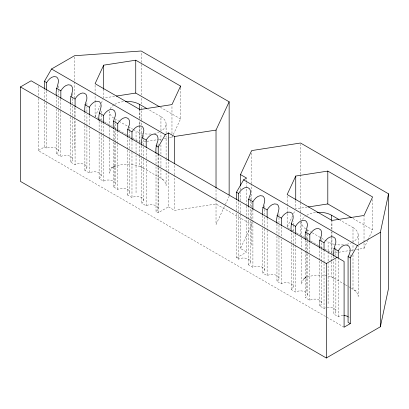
<?xml version="1.0" encoding="UTF-8"?>
<svg xmlns="http://www.w3.org/2000/svg" width="409" height="409" viewBox="0 0 409 409"><rect width="100%" height="100%" fill="white"/><g stroke="black" fill="none" stroke-linecap="round" stroke-linejoin="round"><path stroke-width="0.31" stroke-dasharray="2.04 1.53" d="M344.092 327.19L38.226 150.599L44.417 147.025L44.417 101.729M44.417 101.089L44.417 89.607M168.396 171.811L168.396 206.862L158.227 212.731L156.018 211.458A6.943 4.008 0 0 0 156.018 205.788A6.943 4.008 0 0 0 146.202 205.788L141.795 203.242A6.943 4.008 0 0 0 141.795 197.578A6.943 4.008 0 0 0 131.979 197.578L127.567 195.032A6.943 4.008 0 0 0 127.567 189.362A6.943 4.008 0 0 0 117.751 189.362L113.344 186.816A6.943 4.008 0 0 0 113.344 181.151A6.943 4.008 0 0 0 103.523 181.151L99.116 178.605A6.943 4.008 0 0 0 99.116 172.935A6.943 4.008 0 0 0 89.3 172.935L84.888 170.389A6.943 4.008 0 0 0 84.888 164.72A6.943 4.008 0 0 0 75.072 164.72L75.072 119.428M75.072 116.877L75.072 107.306M84.888 170.389L84.888 125.098M84.888 124.459L84.888 112.976M86.918 167.557L86.923 126.361M86.923 125.727L86.923 114.321M86.923 111.785L86.923 107.347M86.923 104.811L86.923 101.642M98.922 118.748L95.093 116.534L95.093 102.633M95.093 102.005L95.093 95.052M95.093 94.423L95.093 84.31M103.523 181.151L103.528 135.854M103.528 135.215L103.528 123.733M103.681 89.177L103.681 98.022L115.629 96.171M109.551 139.52L109.551 173.176L110.149 170.548L111.908 168.094L114.709 165.993L111.12 168.027C120.89 163.002 133.129 162.93 142.925 167.91M109.551 138.881L109.551 127.45M109.551 126.816L109.551 111.575A17.602 10.164 0 0 0 113.671 118.109M113.344 186.816L113.344 140.246M113.344 139.607L113.344 129.402M114.709 180.364L114.709 142.894M114.709 140.353L114.709 130.19M114.709 127.654L114.709 123.206M115.374 183.984L115.374 142.787M115.374 142.153L115.374 130.113M115.374 129.479L115.374 123.14M115.374 122.506L115.374 119.336M117.751 189.362L117.751 144.07M117.751 143.431L117.751 131.949M127.567 195.032L127.567 149.735M127.567 149.101L127.567 137.618M129.602 192.194L129.602 151.637M129.602 148.467L129.602 138.958M129.602 136.427L129.602 131.355M129.602 130.722L129.602 126.918M136.049 192.685L136.049 155.216M136.049 152.675L136.049 141.243M136.049 140.609L136.049 131.079L133.314 129.5M139.602 155.829L139.602 165.993L164.735 180.502M139.602 155.195L139.602 143.13M139.602 142.49L139.602 120.9M139.602 118.359L139.602 110.737M146.192 141.432L139.904 142.409L139.904 120.926M139.904 118.4L139.904 110.185M141.156 136.529L141.156 127.598M141.156 125.042L141.156 120.573M141.156 119.939L141.156 106.534M141.156 103.983L141.156 97.598M141.156 95.046L141.156 63.134M141.156 62.495L141.156 52.286M146.202 205.788L146.202 159.219M146.202 158.585L146.202 148.375M156.018 211.458L156.018 166.8M156.018 164.249L156.023 154.679M158.053 208.621L158.053 167.429M158.053 166.795L158.053 154.755M158.053 145.88L158.053 142.71M158.227 212.731L158.227 167.439M158.227 166.8L158.227 154.679M160.941 169.418L160.941 178.314L163.743 180.415L165.502 182.869L166.1 185.497L166.1 159.459M160.941 166.882L160.941 156.719M160.941 154.178L160.941 144.014M160.941 140.839L160.941 133.222M160.941 130.681L160.941 116.708L147.813 109.126M166.1 158.825L166.1 135.962M166.1 133.421L166.1 123.896M168.396 171.172L168.396 160.977M169.454 137.833L171.969 137.444L171.969 136.182M171.969 133.656L171.969 105.225M246.642 206.151L246.642 252.036L240.512 248.493L251.647 224.505L216.024 204.004L174.561 210.42L174.561 175.369M174.561 174.73L174.561 164.536M173.314 134.556L180.563 118.932L180.563 87.976M216.024 199.541L216.024 224.541L225.129 204.924M216.024 198.907L216.024 188.707M325.472 307.824A6.943 4.008 0 0 0 324.035 308.458L319.623 305.912A6.943 4.008 0 0 0 319.623 300.242A6.943 4.008 0 0 0 309.807 300.242L305.4 297.701A6.943 4.008 0 0 0 305.4 292.031A6.943 4.008 0 0 0 295.584 292.031L291.162 289.48A6.943 4.008 0 0 0 291.162 283.81A6.943 4.008 0 0 0 281.346 283.81L276.949 281.274A6.943 4.008 0 0 0 276.949 275.61A6.943 4.008 0 0 0 267.133 275.61L262.731 273.064A6.943 4.008 0 0 0 262.731 267.399A6.943 4.008 0 0 0 252.915 267.399L248.462 264.827A6.943 4.008 0 0 0 248.462 259.158A6.943 4.008 0 0 0 238.646 259.158L236.468 257.905L236.468 211.335M236.468 210.696L236.468 200.492M238.646 259.158L238.662 214.515M238.667 211.964L238.667 201.121M240.512 248.493L240.512 203.247M240.512 200.701L240.512 192.414M240.512 189.868L240.512 186.683M246.642 205.512L246.642 188.309M246.642 187.67L246.642 182.572M246.642 181.933L246.642 178.748M248.462 264.827L248.478 219.546M248.483 218.907L248.483 207.429M250.492 261.995L250.512 220.809M250.512 218.273L250.518 208.769M250.518 206.238L250.518 201.167M250.518 200.533L250.523 196.1M251.647 245.042L251.647 221.954M251.647 219.408L251.647 209.848M251.647 207.297L251.647 202.199M251.647 199.653L251.647 184.357M251.647 183.718L251.647 151.218M281.346 283.81L281.351 238.524M281.351 235.973L281.351 226.402M287.149 213.518L287.149 227.419L292.517 215.845M287.149 212.884L287.149 205.937M287.149 205.303L287.149 195.195M291.162 289.48L291.167 242.915M291.167 242.276L291.167 232.072M293.197 286.643L293.202 245.456M293.202 244.822L293.202 233.416M293.202 230.881L293.202 225.809M293.202 225.175L293.202 221.371M295.738 200.691L295.738 208.902L307.057 207.153M300.528 234.924L300.528 220.886M300.528 220.246L300.528 212.588M300.528 211.949L300.528 202.378M300.528 201.739L300.528 174.934M300.528 174.295L300.528 144.295M301.607 237.701L301.607 284.061L302.205 281.428L303.964 278.979L306.765 276.873L303.176 278.907C312.946 273.887 325.186 273.815 334.981 278.795M301.607 237.062L301.607 222.455M306.765 291.249L306.765 253.14M306.765 252.506L306.765 241.075M306.765 238.534L306.765 230.277M309.807 300.242L309.807 254.95M309.807 252.399L309.807 242.834M319.623 305.912L319.623 260.62M319.623 259.981L319.623 248.498M321.653 303.074L321.658 261.883M321.658 261.249L321.658 249.209M321.658 248.575L321.658 237.169M324.035 308.458L324.035 263.166M324.035 262.527L324.035 251.044M328.105 303.57L328.105 263.56M328.105 261.019L328.105 251.489M328.105 250.855L328.105 241.964L321.535 238.171M331.658 261.632L331.658 276.873L344.797 284.459M331.658 260.998L331.658 255.916M331.658 253.376L331.658 237.496M331.658 236.862L331.658 231.78M331.658 229.244L331.658 221.622M334.475 252.9L331.96 253.289L331.96 237.496M331.96 236.862L331.96 231.806M331.96 229.28L331.96 221.07M343.166 315.503A6.943 4.008 0 0 0 338.258 316.673L333.851 314.127L333.851 260.538M333.851 257.987L333.851 256.714M335.881 311.295L335.881 259.326M335.881 255.523L335.881 250.451M335.881 249.817L335.881 246.647M338.258 316.673L338.258 259.26M350.109 256.765L350.109 254.863M352.998 254.899L352.998 289.194L355.794 291.3L357.553 293.749L358.156 296.382L358.156 246.208M352.998 251.09L352.998 242.834M352.998 242.2L352.998 227.588L339.322 219.694M358.156 243.667L358.156 234.776M356.479 249.495L364.025 248.329L364.025 242.644M364.025 242.01L364.025 216.105M368.054 239.654L372.614 229.817L372.614 199.49M95.093 116.534L100.19 105.542M101.268 103.226L102.879 99.755M171.969 137.444L173.043 135.134M225.395 204.347L229.142 196.269M293.59 213.534L294.935 210.64M364.025 248.329L367.783 240.231M236.468 257.905L246.642 252.036M146.821 141.335L158.135 139.587M158.764 139.489L161.908 139.004M164.423 138.615L168.825 137.935M335.104 252.803L350.191 250.472M350.82 250.374L353.964 249.884M160.318 107.245L180.563 118.932M352.921 218.442L372.614 229.817M114.709 118.758L118.538 120.972M119.085 121.289L127.838 126.34M128.385 126.657L132.767 129.188M307.312 229.96L311.689 232.486M312.236 232.803L320.988 237.859M99.469 119.06L103.845 121.591M104.392 121.902L112.051 126.325M114.244 127.593L118.032 129.781M118.564 130.088L127.864 135.456M128.416 135.773L132.245 137.986M132.792 138.298L139.904 142.409M287.696 227.731L289.884 228.999M292.072 230.262L294.26 231.525M296.448 232.787L305.748 238.156M306.295 238.473L307.941 239.423M310.62 240.967L319.92 246.341M320.467 246.658L322.66 247.92M324.848 249.183L331.96 253.289M345.339 284.771L348.074 286.351M348.611 286.663L350.81 287.931M351.336 288.233L356.791 291.382M168.396 206.862L174.561 210.42M44.417 147.025L46.621 148.298A6.943 4.008 0 0 1 56.437 148.298A6.943 4.008 0 0 1 56.437 153.963L60.849 156.509A6.943 4.008 0 0 1 70.665 156.509A6.943 4.008 0 0 1 70.665 162.179L75.072 164.72M307.43 229.587L307.43 233.391M307.43 234.025L307.43 240.364M307.43 240.998L307.43 253.038M307.43 253.672L307.435 294.869M305.4 240.287L305.4 250.492M305.4 251.131L305.4 297.701M295.584 234.618L295.584 244.827M295.584 245.461L295.584 292.031M278.979 213.795L278.979 216.964M278.979 217.598L278.979 222.67M278.979 225.206L278.979 236.612M278.979 237.246L278.984 278.442M276.944 223.861L276.949 233.427M276.949 235.983L276.949 281.274M267.128 218.191L267.133 229.674M267.133 230.313L267.133 275.61M264.751 205.584L264.751 208.754M264.751 209.388L264.756 214.454M264.756 216.99L264.756 228.401M264.756 229.035L264.761 270.231M262.721 215.645L262.721 225.216M262.721 227.767L262.731 273.064M252.905 209.342L252.905 221.463M252.905 222.102L252.915 267.399M143.83 135.134L143.83 138.932M143.83 139.566L143.83 158.58M143.83 159.213L143.83 200.41M141.795 145.829L141.795 157.312M141.795 157.951L141.795 203.242M131.979 140.164L131.979 151.647M131.979 152.286L131.979 197.578M101.151 111.125L101.151 114.295M101.151 114.929L101.151 121.263M101.151 121.897L101.151 133.942M101.151 134.576L101.151 175.773M99.116 121.192L99.116 130.757M99.116 133.308L99.116 178.605M89.3 115.522L89.3 127.005M89.3 127.644L89.3 172.935M74.489 57.015L74.489 81.268M74.489 81.907L74.489 97.863M74.489 107.434L74.489 117.01M74.489 117.649L74.489 150.195M72.695 93.431L72.695 97.869M72.695 98.503L72.695 103.569M72.695 106.105L72.7 117.516M72.7 118.15L72.7 159.346M70.665 104.76L70.665 116.243M70.665 116.882L70.665 162.179M60.849 99.096L60.849 110.578M60.849 111.217L60.849 156.509M58.472 85.849L58.472 89.653M58.472 90.287L58.472 95.358M58.472 97.894L58.472 109.3M58.472 109.934L58.472 151.131M56.437 96.55L56.437 108.032M56.437 108.671L56.437 153.963M46.621 90.88L46.621 102.362M46.621 103.002L46.621 148.298M38.226 86.166L38.226 97.649M38.226 98.283L38.226 150.599M327.144 307.42A6.943 4.008 0 0 1 334.951 309.291A6.943 4.008 0 0 1 333.851 314.127M348.483 316.929A6.943 4.008 0 0 1 349.179 317.502M352.998 227.588A17.602 10.164 0 0 1 352.998 241.964M352.037 242.481A17.602 10.164 0 0 1 345.738 244.49M343.422 244.807A17.602 10.164 0 0 1 335.993 244.592M334.741 244.372A17.602 10.164 0 0 1 328.105 241.964M305.727 228.994A17.602 10.164 0 0 1 301.995 220.339M302.466 219.321A17.602 10.164 0 0 1 305.247 216.269M306.765 215.272A17.602 10.164 0 0 1 315.774 212.491M160.941 116.708A17.602 10.164 0 0 1 160.941 131.079M159.474 131.841A17.602 10.164 0 0 1 154.305 133.487M150.793 133.973A17.602 10.164 0 0 1 143.937 133.712M142.685 133.487A17.602 10.164 0 0 1 136.049 131.079M110.154 108.942A17.602 10.164 0 0 1 114.183 104.704M114.709 104.387A17.602 10.164 0 0 1 124.285 101.544"/><path stroke-width="0.61" d="M44.417 88.968L44.417 81.314L51.529 68.993L74.489 55.736L141.156 51.007L229.147 101.81L229.142 194.991M75.072 106.672L75.072 99.014C76.964 95.532 82.26 90.496 85.992 94.372C87.04 96.079 87.015 98.14 86.688 100.052C84.914 103.983 84.448 107.991 84.888 112.337M103.528 123.099L103.528 115.44C105.415 111.964 110.711 106.928 114.443 110.798C115.496 112.506 115.466 114.566 115.139 116.478C113.365 120.41 112.899 124.418 113.344 128.763M103.681 89.177L103.681 65.169L135.747 60.205L180.563 86.079L180.563 87.342M117.751 131.309L117.751 123.656C119.643 120.174 124.939 115.139 128.671 119.014C129.719 120.716 129.694 122.782 129.367 124.694C127.593 128.62 127.127 132.634 127.567 136.979M159.224 106.611L135.747 93.063L135.747 60.205M139.602 110.103L139.602 104.387A17.602 10.164 0 0 0 125.435 101.458M146.202 147.736L146.207 140.082C148.094 136.601 153.39 131.565 157.122 135.44C158.176 137.148 158.145 139.208 157.818 141.12C156.044 145.052 155.578 149.06 156.023 153.406M158.227 154.679L158.227 147.025L165.338 134.704L168.396 132.935L174.561 136.494L216.024 130.082L229.147 101.81M168.396 160.338L168.396 132.935M174.561 163.897L174.561 136.494M216.024 188.074L216.024 130.082M236.468 199.853L236.468 192.199L243.585 179.878L246.642 178.114L240.512 174.571L251.647 150.584L300.528 143.022L388.55 193.84L388.55 288.299L380.365 326.781L326.305 357.993L20.45 181.397L20.45 86.938L31.115 80.783L344.092 261.479L344.092 327.19L350.283 323.616L350.283 257.905L357.394 245.584L380.365 232.327L388.55 193.84M238.667 201.121L238.672 193.467C240.564 189.991 245.86 184.955 249.592 188.825C250.645 190.533 250.615 192.593 250.288 194.505C248.514 198.437 248.043 202.445 248.488 206.79M240.512 186.044L240.512 174.571M281.351 225.768L281.356 218.109C283.243 214.633 288.544 209.597 292.271 213.467C293.325 215.175 293.294 217.235 292.967 219.147C291.193 223.079 290.727 227.087 291.167 231.433M295.738 200.057L295.738 176.049L327.803 171.09L372.614 196.964L364.025 215.477L331.96 220.436L287.149 194.561L295.738 176.049M309.807 242.194L309.807 234.541C311.699 231.059 316.995 226.024 320.728 229.894C321.776 231.601 321.75 233.662 321.418 235.574C319.649 239.505 319.178 243.519 319.623 247.859M324.035 250.41L324.035 242.752C325.922 239.27 331.224 234.234 334.951 238.11C336.004 239.817 335.973 241.877 335.646 243.79C333.872 247.721 333.407 251.729 333.851 256.075M326.305 357.993L326.316 263.529L336.98 257.373M351.275 217.496L327.803 203.943L327.803 171.09M331.658 220.349L331.658 215.272A17.602 10.164 0 0 0 316.914 212.378M338.258 257.982L338.258 250.968C344.48 239.873 354.572 245.702 348.074 256.632L348.074 322.343L350.283 323.616M380.365 326.781L380.365 232.327M103.681 65.169L95.093 83.681L139.904 109.551L171.969 104.592L180.563 86.079M56.437 95.91C55.184 90.67 57.822 86.36 58.472 81.417C58.421 79.714 57.935 77.904 56.437 76.923C52.286 75.302 48.584 79.382 46.621 82.587L46.621 90.241M70.665 104.126C69.412 98.886 72.045 94.576 72.695 89.627C72.644 87.93 72.158 86.12 70.665 85.133C66.509 83.518 62.812 87.598 60.849 90.803L60.849 98.457M99.116 120.553C97.863 115.312 100.502 111.003 101.151 106.054C101.1 104.356 100.614 102.547 99.116 101.56C94.965 99.944 91.263 104.024 89.3 107.23L89.3 114.883M141.795 145.19C140.543 139.95 143.181 135.645 143.83 130.696C143.779 128.999 143.293 127.189 141.795 126.202C137.639 124.581 133.942 128.666 131.979 131.872L131.979 139.525M262.721 215.011C261.469 209.771 264.102 205.461 264.751 200.512C264.7 198.815 264.214 197.005 262.721 196.018C258.565 194.398 254.868 198.483 252.905 201.683L252.905 209.342M276.944 223.222C275.697 217.982 278.33 213.672 278.979 208.723C278.928 207.026 278.442 205.216 276.944 204.229C272.793 202.613 269.091 206.693 267.128 209.899L267.128 217.552M305.4 239.648C304.148 234.408 306.781 230.098 307.43 225.149C307.379 223.452 306.893 221.642 305.395 220.661C301.244 219.04 297.548 223.12 295.579 226.325L295.584 233.979M116.258 96.074L135.747 93.063M308.314 206.959L327.803 203.943M139.602 104.387L146.719 108.492M331.658 215.272L338.775 219.377M51.529 68.993L165.338 134.704M243.585 179.878L357.394 245.584M44.417 81.314L46.621 82.587M56.437 88.257L60.849 90.803M70.665 96.468L75.072 99.014M99.116 112.894L103.528 115.44M113.344 121.11L117.751 123.656M127.567 129.321L131.979 131.872M141.795 137.536L146.207 140.082M156.023 145.752L158.227 147.025M248.488 199.137L252.905 201.683M291.172 223.779L295.579 226.325M305.4 231.995L309.807 234.541M319.623 240.206L324.035 242.752M348.074 256.632L350.283 257.905M84.888 104.684L89.3 107.23M236.468 192.199L238.672 193.467M262.721 207.353L267.128 209.899M276.944 215.569L281.356 218.109M333.851 248.421L338.258 250.968M20.45 86.938L326.316 263.529M343.77 315.518A6.943 4.008 0 0 1 348.074 316.673"/></g></svg>
